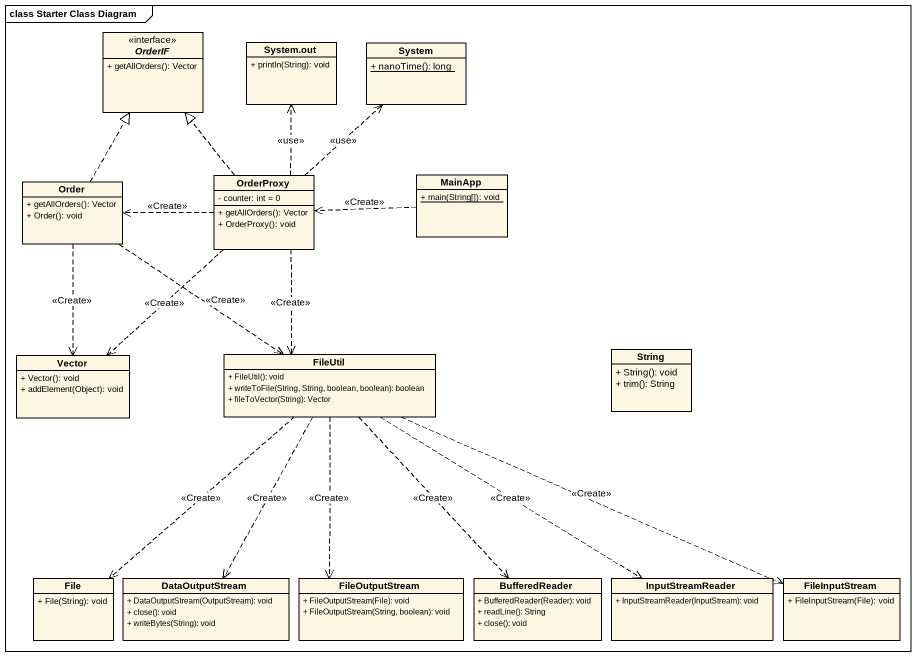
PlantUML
@startuml
mainframe class Starter Class Diagram
hide circle
hide empty members
skinparam classAttributeIconSize 0
interface OrderIF {
  + getAllOrders(): Vector
}
class "System.out" as System_out {
  + println(String): void
}
class System {
  {static} + nanoTime(): long
}
class Order {
  + getAllOrders(): Vector
  + Order(): void
}
class OrderProxy {
  - counter: int = 0
  + getAllOrders(): Vector
  + OrderProxy(): void
}
class MainApp {
  {static} + main(String[]): void
}
class Vector {
  + Vector(): void
  + addElement(Object): void
}
class FileUtil {
  + FileUtil(): void
  + writeToFile(String, String, boolean, boolean): boolean
  + fileToVector(String): Vector
}
class String {
  + String(): void
  + trim(): String
}
class "File" as File_ {
  + File(String): void
}
class DataOutputStream {
  + DataOutputStream(OutputStream): void
  + close(): void
  + writeBytes(String): void
}
class FileOutputStream {
  + FileOutputStream(File): void
  + FileOutputStream(String, boolean): void
}
class BufferedReader {
  + BufferedReader(Reader): void
  + readLine(): String
  + close(): void
}
class InputStreamReader {
  + InputStreamReader(InputStream): void
}
class FileInputStream {
  + FileInputStream(File): void
}
Order .up.|> OrderIF
Order ..> Vector : <<Create>>
Order ..> FileUtil : <<Create>>
OrderProxy .up.|> OrderIF
OrderProxy .up.> System_out : <<use>>
OrderProxy .up.> System : <<use>>
OrderProxy .left.> Order : <<Create>>
OrderProxy ..> Vector : <<Create>>
OrderProxy ..> FileUtil : <<Create>>
MainApp .left.> OrderProxy : <<Create>>
FileUtil ..> File_ : <<Create>>
FileUtil ..> DataOutputStream : <<Create>>
FileUtil ..> FileOutputStream : <<Create>>
FileUtil ..> BufferedReader : <<Create>>
FileUtil ..> InputStreamReader : <<Create>>
FileUtil .right.> FileInputStream : <<Create>>
@enduml
